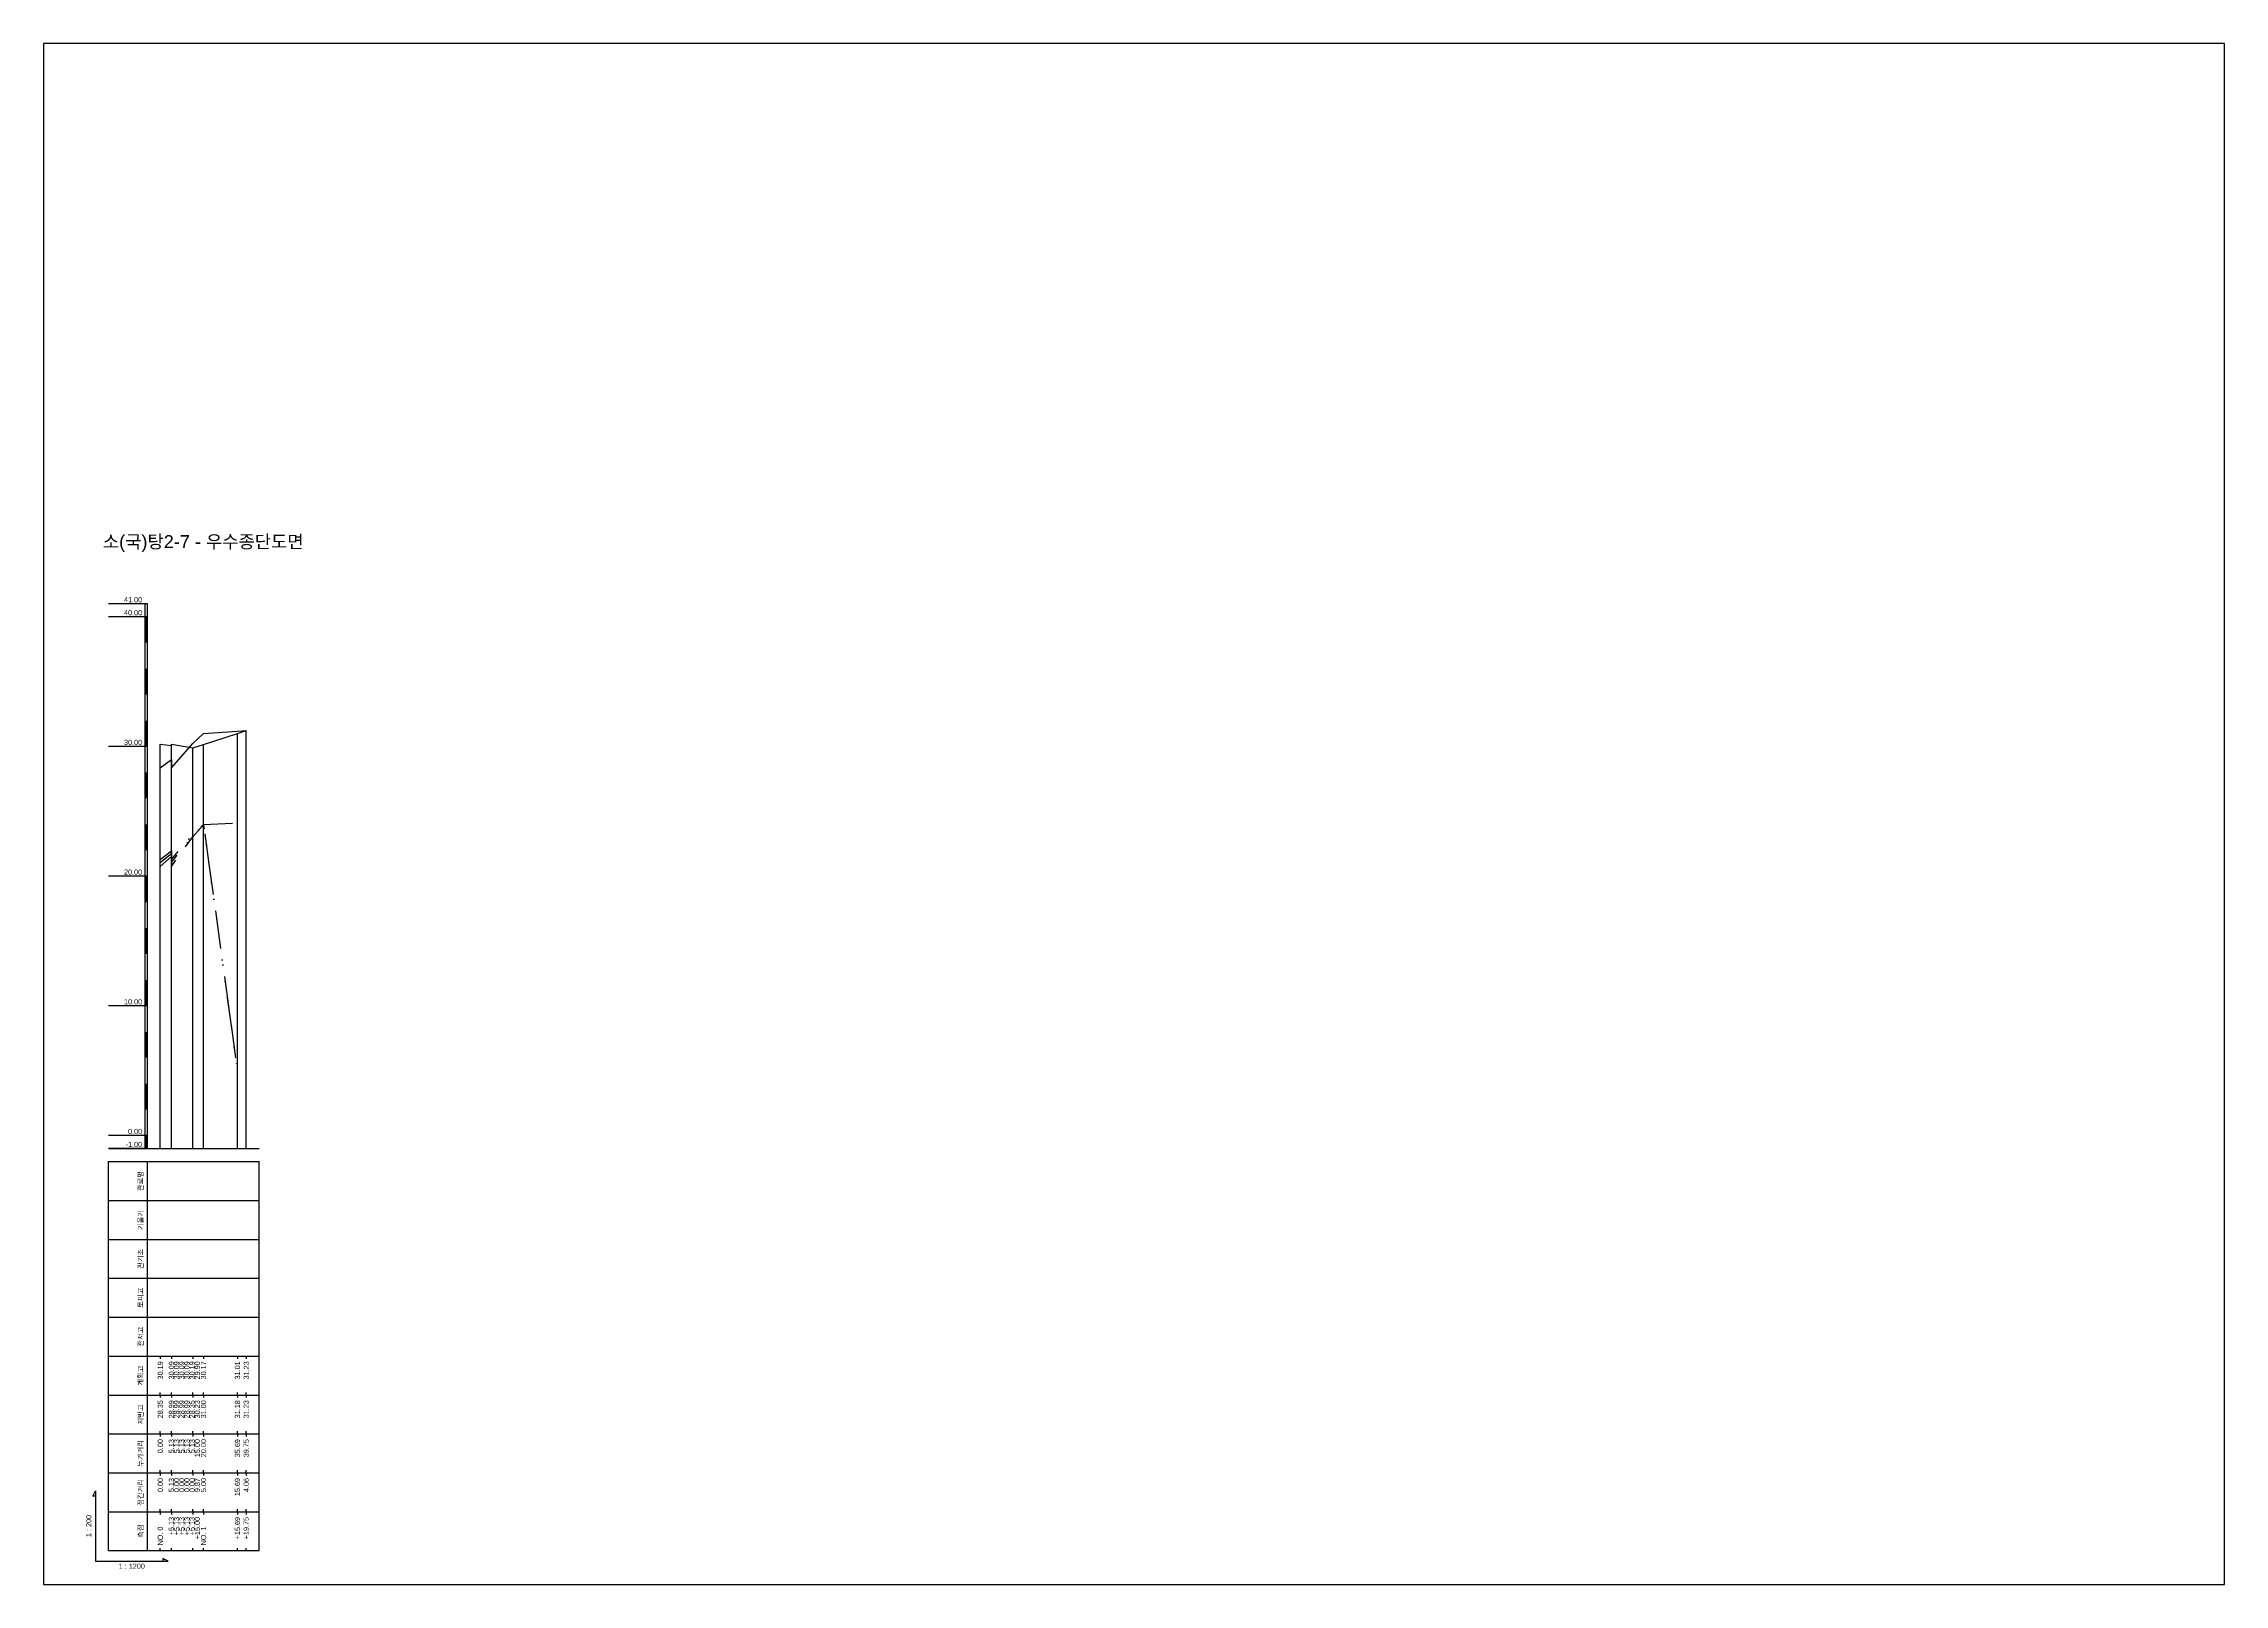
# Model space of a CAD drawing. Header units: millimetres. Extents: x -7351 to 135086, y 1419 to 5643.
# Drawn here: x 74367 to 75208, y 1419 to 2013 of the extents above; entities that cross this region are included whole.
import ezdxf
from ezdxf.enums import TextEntityAlignment as Align

# ---------------------------------------------------------------- set-up
doc = ezdxf.new("R2010")
doc.units = ezdxf.units.MM
for name, pattern in [('BORDER', [44.45, 12.7, -6.35, 12.7, -6.35, 0, -6.35]), ('DASHDOT', [25.4, 12.7, -6.35, 0, -6.35]), ('DIVIDE', [31.75, 12.7, -6.35, 0, -6.35, 0, -6.35])]:
    doc.linetypes.add(name, pattern=pattern)
for name, color, linetype in [('KZ_종단_계획선', 1, 'Continuous'), ('KZ_종단_노선명', 7, 'Continuous'), ('KZ_종단_도각', 7, 'Continuous'), ('KZ_종단_수직선', 7, 'Continuous'), ('KZ_종단_암선1', 56, 'DASHDOT'), ('KZ_종단_암선2', 4, 'DIVIDE'), ('KZ_종단_암선3', 6, 'BORDER'), ('KZ_종단_지반선', 3, 'Continuous'), ('KZ_종단_테이블문자', 7, 'Continuous'), ('KZ_종단_테이블선', 7, 'Continuous'), ('KZ_종단_폴대', 7, 'Continuous')]:
    doc.layers.add(name, color=color, linetype=linetype)
doc.styles.get("Standard").update_dxf_attribs({"font": 'arial.ttf'})

msp = doc.modelspace()

# ---------------------------------------------------------------- linework, layer by layer
at = {"layer": 'KZ_종단_계획선'}
msp.add_lwpolyline([(74412.36, 1743), (74416.63, 1742.5), (74416.63, 1742.5), (74416.63, 1742.5), (74416.63, 1742.5), (74416.63, 1743), (74424.86, 1741.54), (74429.03, 1742.88), (74442.1, 1747.1), (74445.48, 1748.19)], dxfattribs=at)
at = {"layer": 'KZ_종단_도각'}
msp.add_lwpolyline([(74367.36, 1419.04), (75208.36, 1419.04), (75208.36, 2013.04), (74367.36, 2013.04)], close=True, dxfattribs=at)
at = {"layer": 'KZ_종단_수직선'}
for p, q in [((74412.36, 1587.04), (74412.36, 1743)), ((74416.63, 1587.04), (74416.63, 1743)), ((74416.63, 1587.04), (74416.63, 1742.5)), ((74416.63, 1587.04), (74416.63, 1742.5)), ((74416.63, 1587.04), (74416.63, 1742.5)), ((74416.63, 1587.04), (74416.63, 1742.5)), ((74424.86, 1587.04), (74424.86, 1741.54)), ((74429.03, 1587.04), (74429.03, 1742.88)), ((74442.1, 1587.04), (74442.1, 1747.1)), ((74445.48, 1587.04), (74445.48, 1748.19))]:
    msp.add_line(p, q, dxfattribs=at)
at = {"layer": 'KZ_종단_암선1', "flags": 128}
msp.add_lwpolyline([(74412.36, 1698.56), (74416.63, 1701.83), (74416.63, 1701.83), (74416.63, 1701.83), (74416.63, 1701.83), (74416.63, 1698.56), (74424.86, 1708.12), (74429.03, 1712.04), (74442.1, 1712.52), (74445.48, 1712.65)], dxfattribs=at)
at = {"layer": 'KZ_종단_암선2', "flags": 128}
msp.add_lwpolyline([(74412.36, 1697.3), (74416.63, 1700.86), (74416.63, 1700.86), (74416.63, 1700.86), (74416.63, 1700.86), (74416.63, 1697.3), (74424.86, 1707.71), (74429.03, 1711.99), (74442.1, 1616.71)], dxfattribs=at)
at = {"layer": 'KZ_종단_암선3', "flags": 128}
msp.add_lwpolyline([(74412.36, 1695.79), (74416.63, 1699.7), (74416.63, 1699.7), (74416.63, 1699.7), (74416.63, 1699.7), (74416.63, 1695.78), (74424.86, 1707.22), (74429.03, 1711.92), (74442.1, 1616.7)], dxfattribs=at)
at = {"layer": 'KZ_종단_지반선', "flags": 128}
msp.add_lwpolyline([(74412.36, 1733.79), (74416.63, 1737.01), (74416.63, 1737.01), (74416.63, 1737.01), (74416.63, 1737.01), (74416.63, 1733.79), (74424.86, 1743.19), (74429.03, 1747.06), (74442.1, 1747.96), (74445.48, 1748.19)], dxfattribs=at)
at = {"layer": 'KZ_종단_테이블선'}
for p, q in [((74392.36, 1587.04), (74450.48, 1587.04)), ((74392.36, 1567.04), (74392.36, 1582.04)), ((74392.36, 1582.04), (74450.48, 1582.04)), ((74407.36, 1567.04), (74407.36, 1582.04)), ((74450.48, 1567.04), (74450.48, 1582.04)), ((74392.36, 1552.04), (74392.36, 1567.04)), ((74392.36, 1567.04), (74450.48, 1567.04)), ((74407.36, 1552.04), (74407.36, 1567.04)), ((74450.48, 1552.04), (74450.48, 1567.04)), ((74392.36, 1537.04), (74392.36, 1552.04)), ((74392.36, 1552.04), (74450.48, 1552.04)), ((74407.36, 1537.04), (74407.36, 1552.04)), ((74450.48, 1537.04), (74450.48, 1552.04)), ((74392.36, 1522.04), (74392.36, 1537.04)), ((74392.36, 1537.04), (74450.48, 1537.04)), ((74407.36, 1522.04), (74407.36, 1537.04)), ((74450.48, 1522.04), (74450.48, 1537.04)), ((74392.36, 1507.04), (74392.36, 1522.04)), ((74392.36, 1522.04), (74450.48, 1522.04)), ((74407.36, 1507.04), (74407.36, 1522.04)), ((74450.48, 1507.04), (74450.48, 1522.04)), ((74392.36, 1492.04), (74392.36, 1507.04)), ((74392.36, 1507.04), (74450.48, 1507.04)), ((74407.36, 1492.04), (74407.36, 1507.04)), ((74412.36, 1507.04), (74412.36, 1506.04)), ((74416.63, 1507.04), (74416.63, 1506.04)), ((74416.63, 1507.04), (74416.63, 1506.04)), ((74416.63, 1507.04), (74416.63, 1506.04)), ((74416.63, 1507.04), (74416.63, 1506.04)), ((74416.63, 1507.04), (74416.63, 1506.04)), ((74424.86, 1507.04), (74424.86, 1506.04)), ((74429.03, 1507.04), (74429.03, 1506.04)), ((74442.1, 1507.04), (74442.1, 1506.04)), ((74445.48, 1507.04), (74445.48, 1506.04)), ((74450.48, 1492.04), (74450.48, 1507.04)), ((74392.36, 1477.04), (74392.36, 1492.04)), ((74392.36, 1492.04), (74450.48, 1492.04)), ((74407.36, 1477.04), (74407.36, 1492.04)), ((74412.36, 1492.04), (74412.36, 1493.04)), ((74412.36, 1492.04), (74412.36, 1491.04)), ((74416.63, 1492.04), (74416.63, 1493.04)), ((74416.63, 1492.04), (74416.63, 1493.04)), ((74416.63, 1492.04), (74416.63, 1493.04)), ((74416.63, 1492.04), (74416.63, 1493.04)), ((74416.63, 1492.04), (74416.63, 1493.04)), ((74416.63, 1492.04), (74416.63, 1491.04)), ((74416.63, 1492.04), (74416.63, 1491.04)), ((74416.63, 1492.04), (74416.63, 1491.04)), ((74416.63, 1492.04), (74416.63, 1491.04)), ((74416.63, 1492.04), (74416.63, 1491.04)), ((74424.86, 1492.04), (74424.86, 1493.04)), ((74424.86, 1492.04), (74424.86, 1491.04)), ((74429.03, 1492.04), (74429.03, 1493.04)), ((74429.03, 1492.04), (74429.03, 1491.04)), ((74442.1, 1492.04), (74442.1, 1493.04)), ((74442.1, 1492.04), (74442.1, 1491.04)), ((74445.48, 1492.04), (74445.48, 1493.04)), ((74445.48, 1492.04), (74445.48, 1491.04)), ((74450.48, 1477.04), (74450.48, 1492.04)), ((74392.36, 1462.04), (74392.36, 1477.04)), ((74392.36, 1477.04), (74450.48, 1477.04)), ((74407.36, 1462.04), (74407.36, 1477.04)), ((74412.36, 1477.04), (74412.36, 1478.04)), ((74412.36, 1477.04), (74412.36, 1476.04)), ((74416.63, 1477.04), (74416.63, 1478.04)), ((74416.63, 1477.04), (74416.63, 1478.04)), ((74416.63, 1477.04), (74416.63, 1478.04)), ((74416.63, 1477.04), (74416.63, 1478.04)), ((74416.63, 1477.04), (74416.63, 1478.04)), ((74416.63, 1477.04), (74416.63, 1476.04)), ((74416.63, 1477.04), (74416.63, 1476.04)), ((74416.63, 1477.04), (74416.63, 1476.04)), ((74416.63, 1477.04), (74416.63, 1476.04)), ((74416.63, 1477.04), (74416.63, 1476.04)), ((74424.86, 1477.04), (74424.86, 1478.04)), ((74424.86, 1477.04), (74424.86, 1476.04)), ((74429.03, 1477.04), (74429.03, 1478.04)), ((74429.03, 1477.04), (74429.03, 1476.04)), ((74442.1, 1477.04), (74442.1, 1478.04)), ((74442.1, 1477.04), (74442.1, 1476.04)), ((74445.48, 1477.04), (74445.48, 1478.04)), ((74445.48, 1477.04), (74445.48, 1476.04)), ((74450.48, 1462.04), (74450.48, 1477.04)), ((74392.36, 1447.04), (74392.36, 1462.04)), ((74392.36, 1462.04), (74450.48, 1462.04)), ((74407.36, 1447.04), (74407.36, 1462.04)), ((74412.36, 1462.04), (74412.36, 1463.04)), ((74412.36, 1462.04), (74412.36, 1461.04)), ((74416.63, 1462.04), (74416.63, 1463.04)), ((74416.63, 1462.04), (74416.63, 1463.04)), ((74416.63, 1462.04), (74416.63, 1463.04)), ((74416.63, 1462.04), (74416.63, 1463.04)), ((74416.63, 1462.04), (74416.63, 1463.04)), ((74416.63, 1462.04), (74416.63, 1461.04)), ((74416.63, 1462.04), (74416.63, 1461.04)), ((74416.63, 1462.04), (74416.63, 1461.04)), ((74416.63, 1462.04), (74416.63, 1461.04)), ((74416.63, 1462.04), (74416.63, 1461.04)), ((74424.86, 1462.04), (74424.86, 1463.04)), ((74424.86, 1462.04), (74424.86, 1461.04)), ((74429.03, 1462.04), (74429.03, 1463.04)), ((74429.03, 1462.04), (74429.03, 1461.04)), ((74442.1, 1462.04), (74442.1, 1463.04)), ((74442.1, 1462.04), (74442.1, 1461.04)), ((74445.48, 1462.04), (74445.48, 1463.04)), ((74445.48, 1462.04), (74445.48, 1461.04)), ((74450.48, 1447.04), (74450.48, 1462.04)), ((74392.36, 1432.04), (74392.36, 1447.04)), ((74392.36, 1447.04), (74450.48, 1447.04)), ((74407.36, 1432.04), (74407.36, 1447.04)), ((74412.36, 1447.04), (74412.36, 1448.04)), ((74412.36, 1447.04), (74412.36, 1446.04)), ((74416.63, 1447.04), (74416.63, 1448.04)), ((74416.63, 1447.04), (74416.63, 1448.04)), ((74416.63, 1447.04), (74416.63, 1448.04)), ((74416.63, 1447.04), (74416.63, 1448.04)), ((74416.63, 1447.04), (74416.63, 1448.04)), ((74416.63, 1447.04), (74416.63, 1446.04)), ((74416.63, 1447.04), (74416.63, 1446.04)), ((74416.63, 1447.04), (74416.63, 1446.04)), ((74416.63, 1447.04), (74416.63, 1446.04)), ((74416.63, 1447.04), (74416.63, 1446.04)), ((74424.86, 1447.04), (74424.86, 1448.04)), ((74424.86, 1447.04), (74424.86, 1446.04)), ((74429.03, 1447.04), (74429.03, 1448.04)), ((74429.03, 1447.04), (74429.03, 1446.04)), ((74442.1, 1447.04), (74442.1, 1448.04)), ((74442.1, 1447.04), (74442.1, 1446.04)), ((74445.48, 1447.04), (74445.48, 1448.04)), ((74445.48, 1447.04), (74445.48, 1446.04)), ((74450.48, 1432.04), (74450.48, 1447.04)), ((74392.36, 1432.04), (74450.48, 1432.04)), ((74412.36, 1432.04), (74412.36, 1433.04)), ((74416.63, 1432.04), (74416.63, 1433.04)), ((74416.63, 1432.04), (74416.63, 1433.04)), ((74416.63, 1432.04), (74416.63, 1433.04)), ((74416.63, 1432.04), (74416.63, 1433.04)), ((74416.63, 1432.04), (74416.63, 1433.04)), ((74424.86, 1432.04), (74424.86, 1433.04)), ((74429.03, 1432.04), (74429.03, 1433.04)), ((74442.1, 1432.04), (74442.1, 1433.04)), ((74445.48, 1432.04), (74445.48, 1433.04))]:
    msp.add_line(p, q, dxfattribs=at)
msp.add_lwpolyline([(74387.36, 1453.04), (74386.36, 1453.04), (74387.36, 1455.04), (74387.36, 1428.04), (74415.36, 1428.04), (74413.36, 1429.04), (74413.36, 1428.04)], dxfattribs=at)
at = {"layer": 'KZ_종단_폴대'}
for p, q in [((74407.36, 1797.04), (74392.36, 1797.04)), ((74407.36, 1792.04), (74392.36, 1792.04)), ((74407.36, 1742.04), (74392.36, 1742.04)), ((74407.36, 1692.04), (74392.36, 1692.04)), ((74407.36, 1642.04), (74392.36, 1642.04)), ((74407.36, 1592.04), (74392.36, 1592.04)), ((74407.36, 1587.04), (74392.36, 1587.04))]:
    msp.add_line(p, q, dxfattribs=at)
msp.add_lwpolyline([(74407.36, 1587.04), (74407.36, 1797.04), (74406.36, 1797.04), (74406.36, 1587.04), (74407.36, 1587.04)], dxfattribs=at)
for points in [[(74406.86, 1782.04, 1, 1, 0), (74406.86, 1792.04, 1, 1, 0)], [(74406.86, 1762.04, 1, 1, 0), (74406.86, 1772.04, 1, 1, 0)], [(74406.86, 1742.04, 1, 1, 0), (74406.86, 1752.04, 1, 1, 0)], [(74406.86, 1722.04, 1, 1, 0), (74406.86, 1732.04, 1, 1, 0)], [(74406.86, 1702.04, 1, 1, 0), (74406.86, 1712.04, 1, 1, 0)], [(74406.86, 1682.04, 1, 1, 0), (74406.86, 1692.04, 1, 1, 0)], [(74406.86, 1662.04, 1, 1, 0), (74406.86, 1672.04, 1, 1, 0)], [(74406.86, 1642.04, 1, 1, 0), (74406.86, 1652.04, 1, 1, 0)], [(74406.86, 1622.04, 1, 1, 0), (74406.86, 1632.04, 1, 1, 0)], [(74406.86, 1602.04, 1, 1, 0), (74406.86, 1612.04, 1, 1, 0)], [(74406.86, 1587.04, 1, 1, 0), (74406.86, 1592.04, 1, 1, 0)]]:
    msp.add_lwpolyline(points, format="xyseb", dxfattribs=at)

# ---------------------------------------------------------------- texts
at = {"layer": 'KZ_종단_노선명'}
msp.add_text('소(국)탕2-7 - 우수종단도면', height=5, dxfattribs=at).set_placement((74428.92, 1817.04), align=Align.BOTTOM_CENTER)
at = {"layer": 'KZ_종단_테이블문자'}
for s, p in [('30.19', (74412.36, 1505.04)), ('30.09', (74416.63, 1505.04)), ('30.09', (74418.63, 1505.04)), ('30.09', (74420.63, 1505.04)), ('30.09', (74422.63, 1505.04)), ('30.19', (74424.63, 1505.04)), ('29.90', (74426.63, 1505.04)), ('30.17', (74429.03, 1505.04)), ('31.01', (74442.1, 1505.04)), ('31.23', (74445.48, 1505.04)), ('28.35', (74412.36, 1490.04)), ('28.99', (74416.63, 1490.04)), ('28.99', (74418.63, 1490.04)), ('28.99', (74420.63, 1490.04)), ('28.99', (74422.63, 1490.04)), ('28.35', (74424.63, 1490.04)), ('30.23', (74426.63, 1490.04)), ('31.00', (74429.03, 1490.04)), ('31.18', (74442.1, 1490.04)), ('31.23', (74445.48, 1490.04)), ('0.00', (74412.36, 1475.04)), ('5.13', (74416.63, 1475.04)), ('5.13', (74418.63, 1475.04)), ('5.13', (74420.63, 1475.04)), ('5.13', (74422.63, 1475.04)), ('5.13', (74424.63, 1475.04)), ('15.00', (74426.63, 1475.04)), ('20.00', (74429.03, 1475.04)), ('35.69', (74442.1, 1475.04)), ('39.75', (74445.48, 1475.04)), ('0.00', (74412.36, 1460.04)), ('5.13', (74416.63, 1460.04)), ('0.00', (74418.63, 1460.04)), ('0.00', (74420.63, 1460.04)), ('0.00', (74422.63, 1460.04)), ('0.00', (74424.63, 1460.04)), ('9.87', (74426.63, 1460.04)), ('5.00', (74429.03, 1460.04)), ('15.69', (74442.1, 1460.04)), ('4.06', (74445.48, 1460.04)), ('+5.13', (74416.63, 1445.04)), ('+5.13', (74418.63, 1445.04)), ('+5.13', (74420.63, 1445.04)), ('+5.13', (74422.63, 1445.04)), ('+5.13', (74424.63, 1445.04)), ('+15.00', (74426.63, 1445.04)), ('+15.69', (74442.1, 1445.04)), ('+19.75', (74445.48, 1445.04))]:
    msp.add_text(s, height=2, rotation=90, dxfattribs=at).set_placement(p, align=Align.MIDDLE_RIGHT)
for s, p in [('NO. 0', (74412.36, 1434.04)), ('NO. 1', (74429.03, 1434.04))]:
    msp.add_text(s, height=2, rotation=90, dxfattribs=at).set_placement(p, align=Align.MIDDLE_LEFT)
at = {"layer": 'KZ_종단_테이블선'}
for s, p in [('관로명', (74406.36, 1574.54)), ('기울기', (74406.36, 1559.54)), ('관기초', (74406.36, 1544.54)), ('토피고', (74406.36, 1529.54)), ('관저고', (74406.36, 1514.54)), ('계획고', (74406.36, 1499.54)), ('지반고', (74406.36, 1484.54)), ('누가거리', (74406.36, 1469.54)), ('점간거리', (74406.36, 1454.54)), ('1 : 200', (74386.36, 1441.54)), ('측점', (74406.36, 1439.54))]:
    msp.add_text(s, height=2, rotation=90, dxfattribs=at).set_placement(p, align=Align.BOTTOM_CENTER)
msp.add_text('1 : 1200', height=2, dxfattribs=at).set_placement((74401.36, 1427.04), align=Align.TOP_CENTER)
at = {"layer": 'KZ_종단_폴대'}
for s, p in [('41.00', (74405.36, 1797.04)), ('40.00', (74405.36, 1792.04)), ('30.00', (74405.36, 1742.04)), ('20.00', (74405.36, 1692.04)), ('10.00', (74405.36, 1642.04)), ('-1.00', (74405.36, 1587.04)), ('0.00', (74405.36, 1592.04))]:
    msp.add_text(s, height=2, dxfattribs=at).set_placement(p, align=Align.BOTTOM_RIGHT)

doc.saveas('drawing.dxf')
